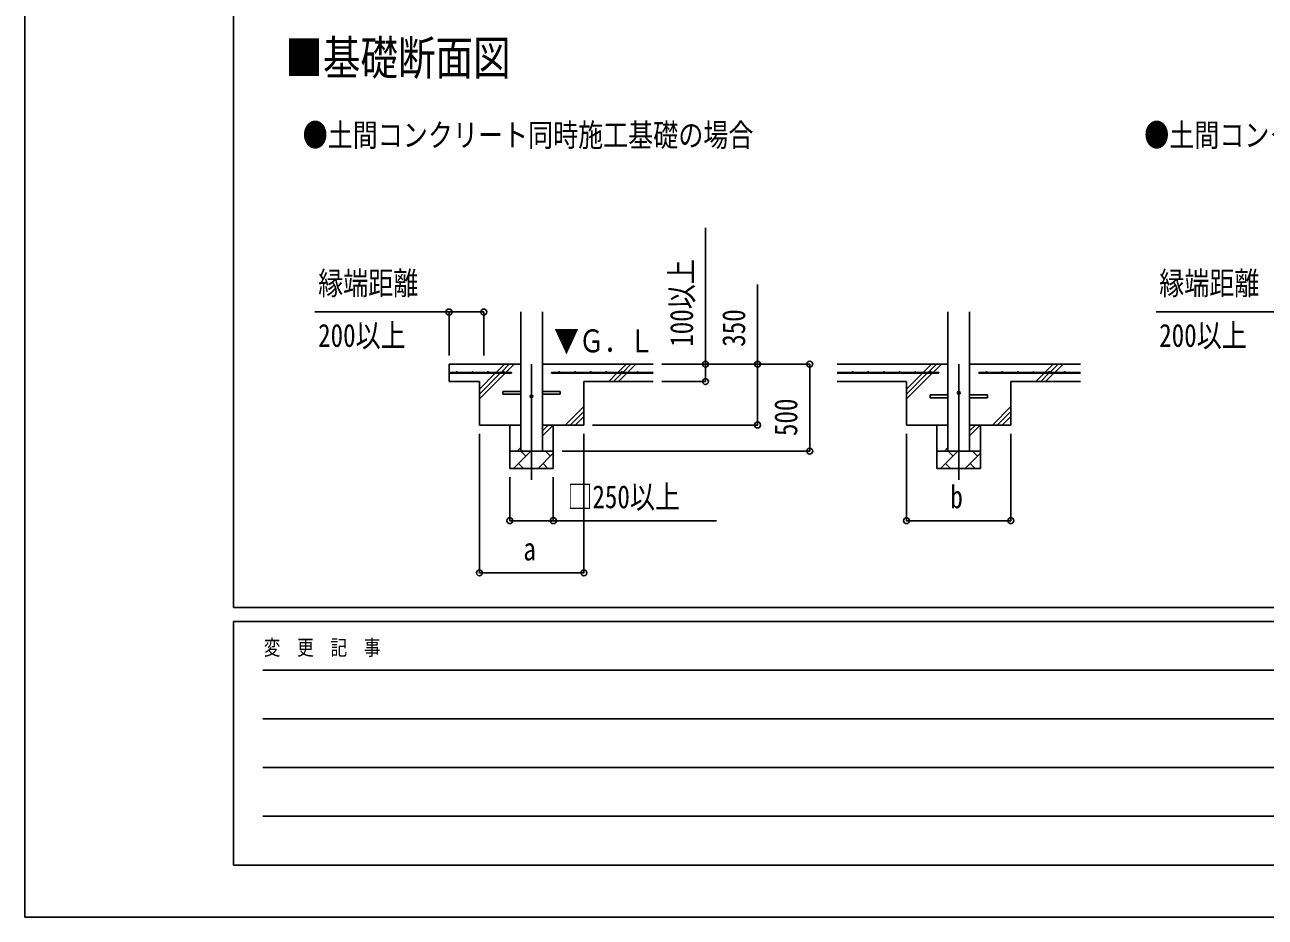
# Model space of a CAD drawing. Units: millimetres, scale not verified. Extents: x -16820 to 16820, y -11880 to 11880.
# Drawn here: x -16820 to -9685, y -11880 to -6749 of the extents above; entities that cross this region are included whole.
import ezdxf
from ezdxf.enums import TextEntityAlignment as Align

# ---------------------------------------------------------------- set-up
doc = ezdxf.new("R2010")
doc.units = ezdxf.units.MM
doc.header["$LTSCALE"] = 50
for name, color, linetype in [('0-2_USER1', 3, 'Continuous'), ('0-4_YKK_12', 2, 'Continuous'), ('0-5_YKK_13', 4, 'Continuous'), ('0-6_YKK_A1', 4, 'Continuous'), ('0-7_YKK_D', 6, 'Continuous'), ('0-8_YKK_ZWAK', 7, 'Continuous')]:
    doc.layers.add(name, color=color, linetype=linetype)
doc.styles.add('ＭＳ ゴシック', font='')
doc.styles.get('ＭＳ ゴシック').set_extended_font_data('MS Gothic')

msp = doc.modelspace()

# ---------------------------------------------------------------- linework, layer by layer
at = {"layer": '0-4_YKK_12'}
for p, q in [((-13904.92, -8700), (-13904.92, -9365.95)), ((-11447.92, -8700), (-11447.92, -9365.95))]:
    msp.add_line(p, q, dxfattribs=at)
at = {"layer": '0-5_YKK_13'}
for p, q in [((-14069.92, -8857), (-13967.42, -8857)), ((-14069.92, -8873), (-14069.92, -8857)), ((-14069.92, -8873), (-13967.42, -8873)), ((-13842.42, -8857), (-13739.92, -8857)), ((-13842.42, -8873), (-13739.92, -8873)), ((-13739.92, -8857), (-13739.92, -8873)), ((-11612.92, -8877), (-11510.42, -8877)), ((-11612.92, -8893), (-11612.92, -8877)), ((-11612.92, -8893), (-11510.42, -8893)), ((-11385.42, -8877), (-11282.92, -8877)), ((-11385.42, -8893), (-11282.92, -8893)), ((-11282.92, -8877), (-11282.92, -8893))]:
    msp.add_line(p, q, dxfattribs=at)
for centre in [(-13904.92, -8885), (-11447.92, -8865)]:
    msp.add_circle(centre, 8, dxfattribs=at)
at = {"layer": '0-6_YKK_A1'}
for p, q in [((-13967.42, -9200), (-13967.42, -8400)), ((-13842.42, -8400), (-13842.42, -9200)), ((-11510.42, -9200), (-11510.42, -8400)), ((-11385.42, -8400), (-11385.42, -9200)), ((-13967.42, -8700), (-14379.92, -8700)), ((-14379.92, -8700), (-14379.92, -8800)), ((-14108.99, -8747.5), (-14061.49, -8700)), ((-14080.71, -8747.5), (-14033.21, -8700)), ((-14052.42, -8747.5), (-14004.92, -8700)), ((-13204.92, -8700), (-13842.42, -8700)), ((-13408.99, -8747.5), (-13361.49, -8700)), ((-13380.71, -8747.5), (-13333.21, -8700)), ((-13352.42, -8747.5), (-13304.92, -8700)), ((-11510.42, -8700), (-12147.92, -8700)), ((-11651.99, -8747.5), (-11604.49, -8700)), ((-11623.71, -8747.5), (-11576.21, -8700)), ((-11595.42, -8747.5), (-11547.92, -8700)), ((-10747.92, -8700), (-11385.42, -8700)), ((-10951.99, -8747.5), (-10904.49, -8700)), ((-10923.71, -8747.5), (-10876.21, -8700)), ((-10895.42, -8747.5), (-10847.92, -8700)), ((-14019.92, -8747.5), (-14379.92, -8747.5)), ((-14019.92, -8752.5), (-14379.92, -8752.5)), ((-14204.92, -8900), (-14057.42, -8752.5)), ((-14204.92, -8843.43), (-14113.99, -8752.5)), ((-14204.92, -8871.72), (-14085.71, -8752.5)), ((-14019.92, -8747.5), (-14019.92, -8752.5)), ((-13789.92, -8747.5), (-13204.92, -8747.5)), ((-13789.92, -8747.5), (-13789.92, -8752.5)), ((-13789.92, -8752.5), (-13204.92, -8752.5)), ((-13461.49, -8800), (-13413.99, -8752.5)), ((-13433.21, -8800), (-13385.71, -8752.5)), ((-13404.92, -8800), (-13357.42, -8752.5)), ((-11562.92, -8747.5), (-12147.92, -8747.5)), ((-11562.92, -8752.5), (-12147.92, -8752.5)), ((-11747.92, -8900), (-11600.42, -8752.5)), ((-11747.92, -8843.43), (-11656.99, -8752.5)), ((-11747.92, -8871.72), (-11628.71, -8752.5)), ((-11562.92, -8747.5), (-11562.92, -8752.5)), ((-11332.92, -8747.5), (-10747.92, -8747.5)), ((-11332.92, -8747.5), (-11332.92, -8752.5)), ((-11332.92, -8752.5), (-10747.92, -8752.5)), ((-11004.49, -8800), (-10956.99, -8752.5)), ((-10976.21, -8800), (-10928.71, -8752.5)), ((-10947.92, -8800), (-10900.42, -8752.5)), ((-14204.92, -8800), (-14379.92, -8800)), ((-14204.92, -8800), (-14204.92, -9050)), ((-13204.92, -8800), (-13604.92, -8800)), ((-13604.92, -8800), (-13604.92, -9050)), ((-11747.92, -8800), (-12147.92, -8800)), ((-11747.92, -8800), (-11747.92, -9050)), ((-11147.92, -8800), (-11147.92, -9050)), ((-11147.92, -8800), (-10747.92, -8800)), ((-13711.49, -9050), (-13604.92, -8943.43)), ((-13683.21, -9050), (-13604.92, -8971.72)), ((-11254.49, -9050), (-11147.92, -8943.43)), ((-11226.21, -9050), (-11147.92, -8971.72)), ((-13967.42, -9050), (-14204.92, -9050)), ((-14029.92, -9050), (-14029.92, -9300)), ((-13842.42, -9111.67), (-13780.75, -9050)), ((-13842.42, -9083.38), (-13809.04, -9050)), ((-13604.92, -9050), (-13842.42, -9050)), ((-13779.92, -9050), (-13779.92, -9300)), ((-13654.92, -9050), (-13604.92, -9000)), ((-11510.42, -9050), (-11747.92, -9050)), ((-11572.92, -9050), (-11572.92, -9300)), ((-11385.42, -9111.67), (-11323.75, -9050)), ((-11385.42, -9083.38), (-11352.04, -9050)), ((-11147.92, -9050), (-11385.42, -9050)), ((-11322.92, -9050), (-11322.92, -9300)), ((-11197.92, -9050), (-11147.92, -9000)), ((-13779.92, -9200), (-14029.92, -9200)), ((-14009.18, -9300), (-13909.18, -9200)), ((-13987.32, -9200), (-13967.42, -9180.1)), ((-13937.74, -9228.55), (-13966.29, -9200)), ((-13796.32, -9228.55), (-13824.87, -9200)), ((-11322.92, -9200), (-11572.92, -9200)), ((-11552.18, -9300), (-11452.18, -9200)), ((-11530.32, -9200), (-11510.42, -9180.1)), ((-11480.74, -9228.55), (-11509.29, -9200)), ((-11339.32, -9228.55), (-11367.87, -9200)), ((-13980.63, -9271.45), (-13952.08, -9300)), ((-13867.76, -9300), (-13779.92, -9212.16)), ((-13839.21, -9271.45), (-13810.66, -9300)), ((-11523.63, -9271.45), (-11495.08, -9300)), ((-11410.76, -9300), (-11322.92, -9212.16)), ((-11382.21, -9271.45), (-11353.66, -9300)), ((-13779.92, -9300), (-14029.92, -9300)), ((-11322.92, -9300), (-11572.92, -9300))]:
    msp.add_line(p, q, dxfattribs=at)
for centre in [(-14334.92, -8745), (-14244.92, -8745), (-14154.92, -8745), (-14064.92, -8745), (-13744.92, -8745), (-13654.92, -8745), (-13564.92, -8745), (-13474.92, -8745), (-13384.92, -8745), (-13294.92, -8745), (-12057.92, -8745), (-11967.92, -8745), (-11877.92, -8745), (-11787.92, -8745), (-11697.92, -8745), (-11607.92, -8745), (-11287.92, -8745), (-11197.92, -8745), (-11107.92, -8745), (-11017.92, -8745), (-10927.92, -8745), (-10837.92, -8745)]:
    msp.add_circle(centre, 2.5, dxfattribs=at)
at = {"layer": '0-7_YKK_D'}
for p, q in [((-14379.92, -8400), (-15151.18, -8400)), ((-14379.92, -8650), (-14379.92, -8399)), ((-14379.92, -8400), (-14179.92, -8400)), ((-14179.92, -8650), (-14179.92, -8399)), ((-9541.92, -8400), (-10312.52, -8400)), ((-13154.92, -8700), (-12903.92, -8700)), ((-13154.92, -8700), (-12303.92, -8700)), ((-13154.92, -8700), (-12603.92, -8700)), ((-12304.92, -9200), (-12304.92, -8700)), ((-13154.92, -8800), (-12903.92, -8800)), ((-13554.92, -9050), (-12603.92, -9050)), ((-14204.92, -9100), (-14204.92, -9901)), ((-13603.92, -9100), (-13603.92, -9901)), ((-11747.92, -9100), (-11747.92, -9601)), ((-11147.92, -9100), (-11147.92, -9601)), ((-13729.92, -9200), (-12303.92, -9200)), ((-14029.92, -9350), (-14029.92, -9601)), ((-13779.92, -9350), (-13779.92, -9601)), ((-11747.92, -9600), (-11147.92, -9600)), ((-14204.92, -9900), (-13603.92, -9900))]:
    msp.add_line(p, q, dxfattribs=at)
for points in [[(-12904.92, -8800), (-12904.92, -8700), (-12904.92, -7915.2)], [(-12604.92, -9050), (-12604.92, -8700), (-12604.92, -8241.6)], [(-14029.92, -9600), (-13779.92, -9600), (-12841.52, -9600)]]:
    msp.add_lwpolyline(points, dxfattribs=at)
for centre in [(-14379.92, -8400), (-14179.92, -8400), (-12904.92, -8700), (-12604.92, -8700), (-12304.92, -8700), (-12904.92, -8800), (-12604.92, -9050), (-12304.92, -9200), (-14029.92, -9600), (-13779.92, -9600), (-11747.92, -9600), (-11147.92, -9600), (-14204.92, -9900), (-13603.92, -9900)]:
    msp.add_circle(centre, 17, dxfattribs=at)
at = {"layer": '0-8_YKK_ZWAK'}
for p, q in [((-15619.92, -10100), (-15619.92, 11100)), ((15580.08, -10100), (-15619.92, -10100)), ((-5219.92, -10180), (-15619.92, -10180)), ((-15619.92, -11580), (-15619.92, -10180)), ((-15449.92, -10460), (-5419.92, -10460)), ((-15449.92, -10740), (-5419.92, -10740)), ((-15449.92, -11020), (-5419.92, -11020)), ((-15449.92, -11300), (-5419.92, -11300)), ((-15619.92, -11580), (-5219.92, -11580))]:
    msp.add_line(p, q, dxfattribs=at)
msp.add_lwpolyline([(-16820, -11880), (16820, -11880), (16820, 11880), (-16820, 11880)], close=True, dxfattribs=at)

# ---------------------------------------------------------------- texts
at = {"layer": '0-2_USER1', "style": 'ＭＳ ゴシック', "width": 0.8}
for s, height, p in [('■基礎断面図', 197.9, (-15321.19, -7096.46)), ('●土間コンクリート同時施工基礎の場合', 132, (-15221.65, -7488.06)), ('●土間コンクリート考慮基礎の場合', 132, (-10381.09, -7488.06))]:
    msp.add_text(s, height=height, dxfattribs=at).set_placement(p, align=Align.BOTTOM_LEFT)
at = {"layer": '0-6_YKK_A1', "style": 'ＭＳ ゴシック', "width": 0.8}
msp.add_text('▼Ｇ．Ｌ', height=132, dxfattribs=at).set_placement((-13776.16, -8671.55), align=Align.BOTTOM_LEFT)
at = {"layer": '0-7_YKK_D', "style": 'ＭＳ ゴシック', "width": 0.8}
for s, p in [('100以上', (-12936.92, -8600)), ('350', (-12636.92, -8600)), ('500', (-12336.92, -9113.2))]:
    msp.add_text(s, height=132, rotation=90, dxfattribs=at).set_placement(p, align=Align.BOTTOM_LEFT)
for s, p in [('縁端距離', (-15132.72, -8340)), ('縁端距離', (-10294.72, -8340)), ('200以上', (-15132.72, -8640)), ('200以上', (-10294.72, -8640)), ('□250以上', (-13699.12, -9568)), ('b', (-11495.92, -9568)), ('a', (-13952.42, -9868))]:
    msp.add_text(s, height=132, dxfattribs=at).set_placement(p, align=Align.BOTTOM_LEFT)
at = {"layer": '0-8_YKK_ZWAK', "style": 'ＭＳ ゴシック', "width": 0.8}
msp.add_text('変  更  記  事', height=87.98, dxfattribs=at).set_placement((-15445.24, -10400), align=Align.BOTTOM_LEFT)

doc.saveas('drawing.dxf')
